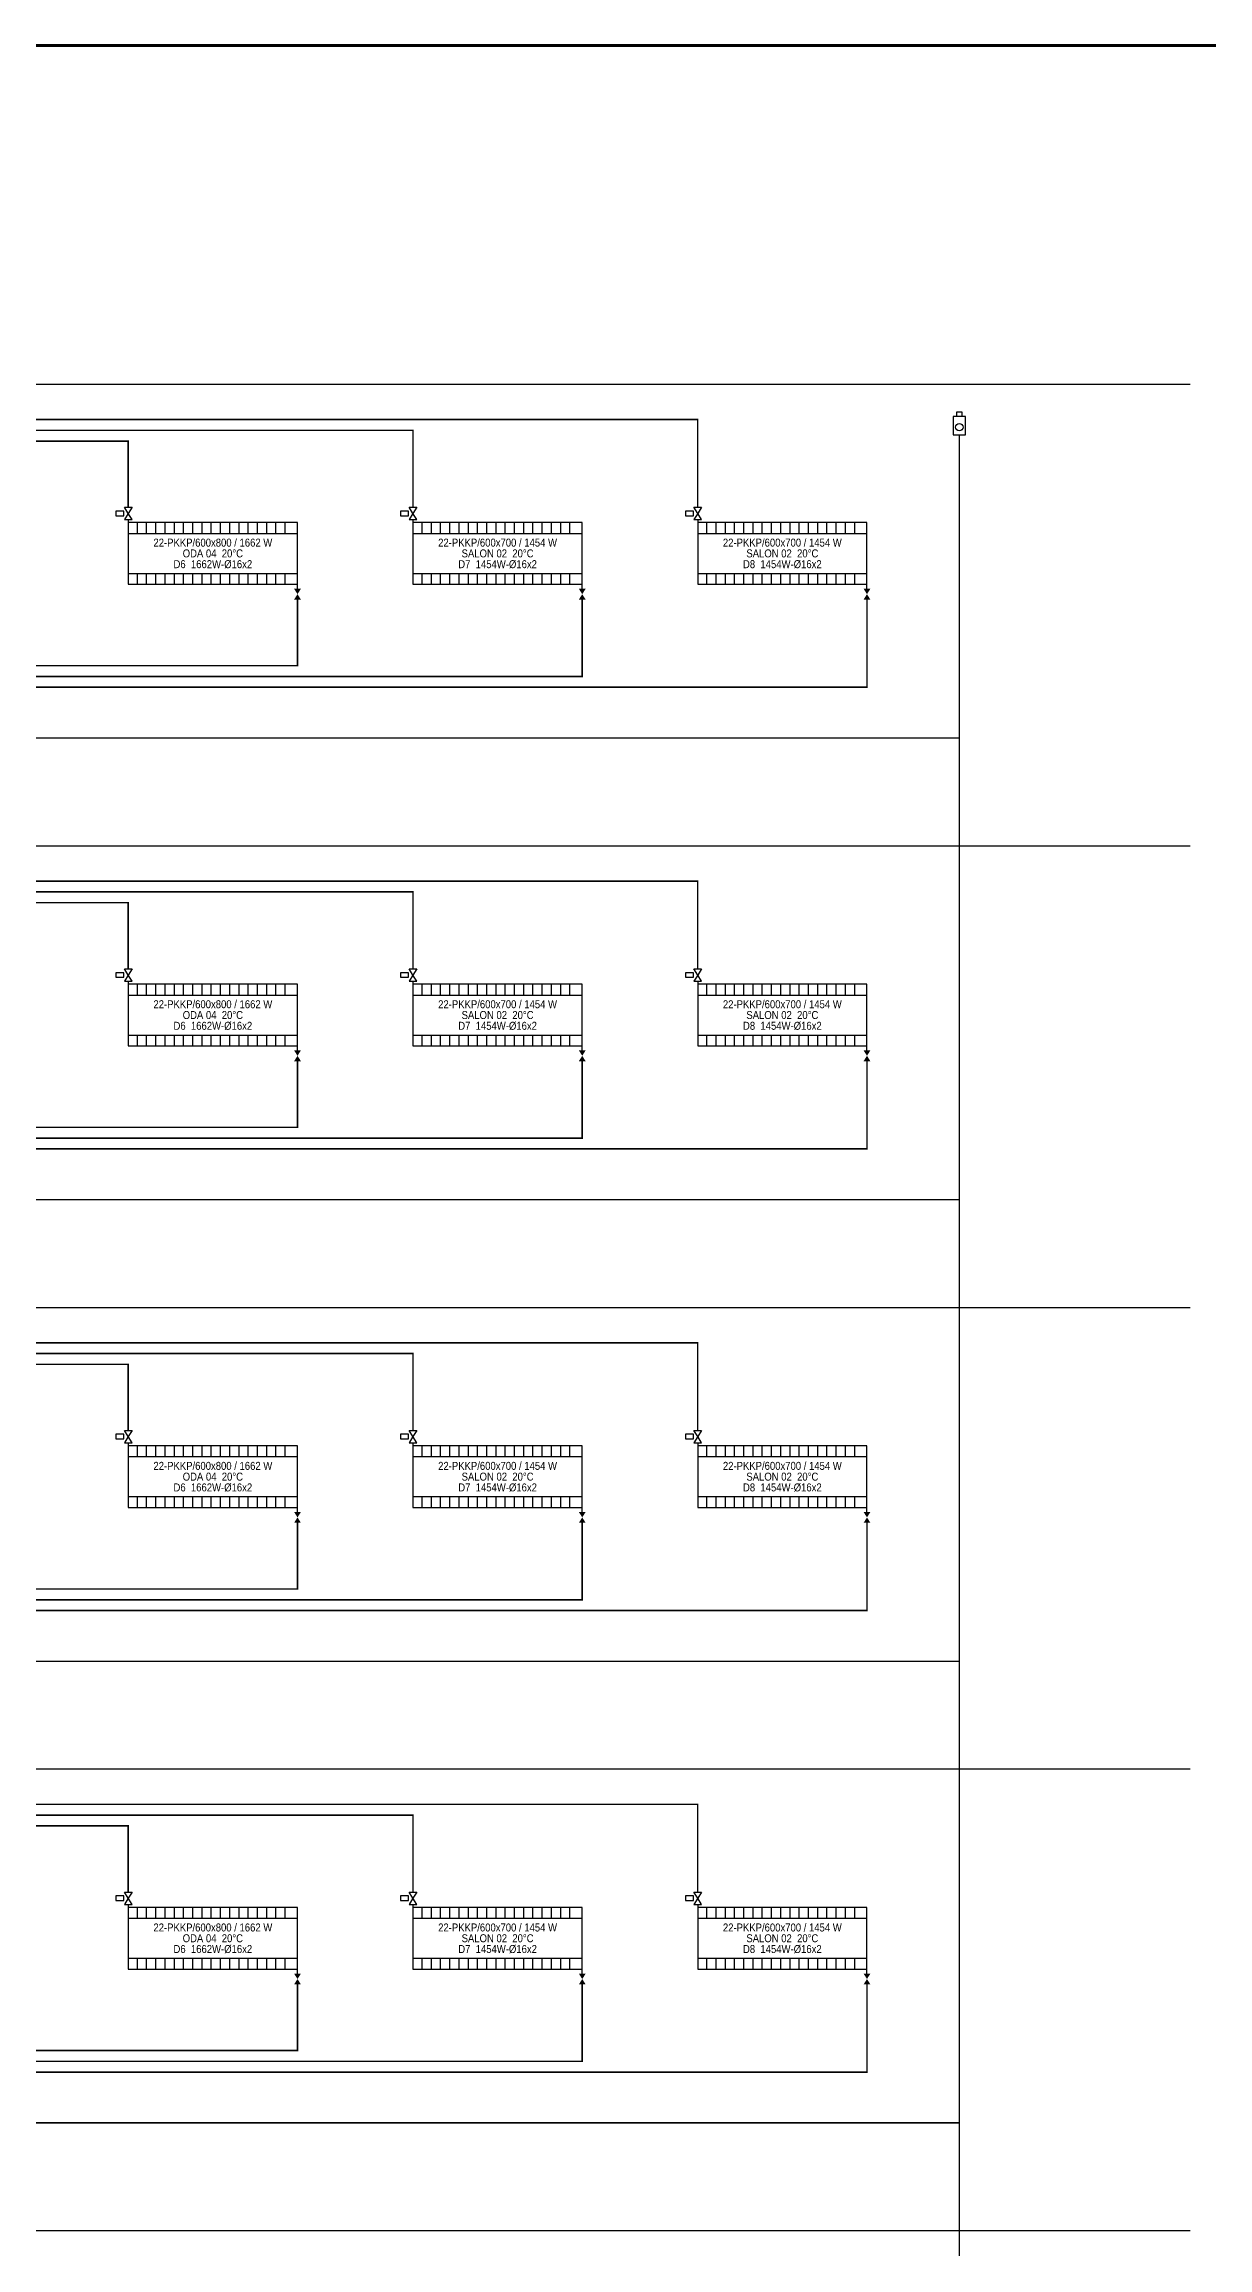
# Model space of a CAD drawing. Header units: centimetres. Extents: x -61 to 14522, y -12981 to 1521.
# Drawn here: x 6307 to 7064, y -3011 to -1579 of the extents above; entities that cross this region are included whole.
import ezdxf
from ezdxf.enums import TextEntityAlignment as Align

# ---------------------------------------------------------------- set-up
doc = ezdxf.new("R2010")
doc.units = ezdxf.units.CM
doc.linetypes.add('DASHED', pattern=[1.524, 1.27, -0.254])
for name, color, linetype in [('ROTAS-ISITMA-CAP', 41, 'Continuous'), ('ROTAS-ISITMA-DONUS', 30, 'DASHED'), ('ROTAS-ISITMA-GIDIS', 10, 'Continuous'), ('ROTAS-KAT-BANDI', 8, 'Continuous'), ('ROTAS-PAFTA', 7, 'Continuous'), ('ROTAS-RADYATOR', 2, 'Continuous'), ('ROTAS-VANA', 1, 'Continuous')]:
    doc.layers.add(name, color=color, linetype=linetype)
doc.styles.add('ROTAS', font='arial.ttf')

# ---------------------------------------------------------------- blocks, each defined once
blk = doc.blocks.new('ROTAS-RADYATOR-SEMA')
for points in [[(107.8, -3), (112.2, -3), (110, -6.5)], [(107.8, -10), (112.2, -10), (110, -6.5)]]:
    blk.add_hatch(color=7).paths.add_polyline_path(points)
for p, q in [((0, 42), (0, 40)), ((0, 33), (110, 33)), ((6, 33), (6, 40)), ((12, 33), (12, 40)), ((18, 33), (18, 40)), ((24, 33), (24, 40)), ((30, 33), (30, 40)), ((36, 33), (36, 40)), ((42, 33), (42, 40)), ((48, 33), (48, 40)), ((54, 33), (54, 40)), ((60, 33), (60, 40)), ((66, 33), (66, 40)), ((72, 33), (72, 40)), ((78, 33), (78, 40)), ((84, 33), (84, 40)), ((90, 33), (90, 40)), ((96, 33), (96, 40)), ((102, 33), (102, 40)), ((0, 7), (110, 7)), ((6, 0), (6, 7)), ((12, 0), (12, 7)), ((18, 0), (18, 7)), ((24, 0), (24, 7)), ((30, 0), (30, 7)), ((36, 0), (36, 7)), ((42, 0), (42, 7)), ((48, 0), (48, 7)), ((54, 0), (54, 7)), ((60, 0), (60, 7)), ((66, 0), (66, 7)), ((72, 0), (72, 7)), ((78, 0), (78, 7)), ((84, 0), (84, 7)), ((90, 0), (90, 7)), ((96, 0), (96, 7)), ((102, 0), (102, 7)), ((110, -3), (110, 0))]:
    blk.add_line(p, q)
for points in [[(-8, 44.5), (-2.8, 44.5), (-2.8, 47.5), (-8, 47.5)], [(-2.5, 50), (2.5, 50), (0, 46)], [(-2.5, 42), (2.5, 42), (0, 46)], [(0, 0), (110, 0), (110, 40), (0, 40)]]:
    blk.add_lwpolyline(points, close=True)
blk = doc.blocks.new('ROTAS-R-OHAC')
blk.add_line((0, 0), (0, 5))
blk.add_lwpolyline([(-4, 5), (4, 5), (4, 17), (-4, 17)], close=True)
blk.add_lwpolyline([(-1.6, 17), (-1.6, 20), (1.6, 20), (1.6, 17)])
blk.add_circle((0, 10), 2.4)

msp = doc.modelspace()

# ---------------------------------------------------------------- linework, layer by layer
at = {"layer": 'ROTAS-ISITMA-DONUS', "ltscale": 12, "const_width": 1}
for points in [[(6902, -4140), (6902, -1838)], [(5241, -1915), (5021, -1915), (5021, -2030), (6902, -2030)], [(6842, -1940), (6842, -1997), (5255, -1997), (5255, -1925)], [(6657, -1940), (6657, -1990), (5269, -1990), (5269, -1925)], [(6472, -1940), (6472, -1983), (5283, -1983), (5283, -1925)], [(5241, -2215), (5021, -2215), (5021, -2330), (6902, -2330)], [(6842, -2240), (6842, -2297), (5255, -2297), (5255, -2225)], [(6657, -2240), (6657, -2290), (5269, -2290), (5269, -2225)], [(6472, -2240), (6472, -2283), (5283, -2283), (5283, -2225)], [(5241, -2515), (5021, -2515), (5021, -2630), (6902, -2630)], [(6842, -2540), (6842, -2597), (5255, -2597), (5255, -2525)], [(6657, -2540), (6657, -2590), (5269, -2590), (5269, -2525)], [(6472, -2540), (6472, -2583), (5283, -2583), (5283, -2525)], [(5241, -2815), (5021, -2815), (5021, -2930), (6902, -2930)], [(6842, -2840), (6842, -2897), (5255, -2897), (5255, -2825)], [(6657, -2840), (6657, -2890), (5269, -2890), (5269, -2825)], [(6472, -2840), (6472, -2883), (5283, -2883), (5283, -2825)]]:
    msp.add_lwpolyline(points, dxfattribs=at)
at = {"layer": 'ROTAS-ISITMA-GIDIS', "const_width": 1}
for points in [[(5255, -1885), (5255, -1823), (6732, -1823), (6732, -1880)], [(5269, -1885), (5269, -1830), (6547, -1830), (6547, -1880)], [(5283, -1885), (5283, -1837), (6362, -1837), (6362, -1880)], [(5255, -2185), (5255, -2123), (6732, -2123), (6732, -2180)], [(5269, -2185), (5269, -2130), (6547, -2130), (6547, -2180)], [(5283, -2185), (5283, -2137), (6362, -2137), (6362, -2180)], [(5255, -2485), (5255, -2423), (6732, -2423), (6732, -2480)], [(5269, -2485), (5269, -2430), (6547, -2430), (6547, -2480)], [(5283, -2485), (5283, -2437), (6362, -2437), (6362, -2480)], [(5255, -2785), (5255, -2723), (6732, -2723), (6732, -2780)], [(5269, -2785), (5269, -2730), (6547, -2730), (6547, -2780)], [(5283, -2785), (5283, -2737), (6362, -2737), (6362, -2780)]]:
    msp.add_lwpolyline(points, dxfattribs=at)
at = {"layer": 'ROTAS-KAT-BANDI'}
for points in [[(2000, -1800), (7052, -1800)], [(2000, -2100), (7052, -2100)], [(2000, -2400), (7052, -2400)], [(2000, -2700), (7052, -2700)], [(2000, -3000), (7052, -3000)]]:
    msp.add_lwpolyline(points, dxfattribs=at)
at = {"layer": 'ROTAS-PAFTA', "const_width": 2}
msp.add_lwpolyline([(1940, -4498), (9652, -4498), (9652, -1580), (1940, -1580)], close=True, dxfattribs=at)

# ---------------------------------------------------------------- block references
at = {"layer": 'ROTAS-RADYATOR'}
for p in [(6362, -1930), (6547, -1930), (6732, -1930), (6362, -2230), (6547, -2230), (6732, -2230), (6362, -2530), (6547, -2530), (6732, -2530), (6362, -2830), (6547, -2830), (6732, -2830)]:
    msp.add_blockref('ROTAS-RADYATOR-SEMA', p, dxfattribs=at)
at = {"layer": 'ROTAS-VANA'}
msp.add_blockref('ROTAS-R-OHAC', (6902, -1838), dxfattribs=at)

# ---------------------------------------------------------------- texts
at = {"layer": 'ROTAS-ISITMA-CAP', "style": 'ROTAS', "width": 0.85}
for s, p in [('D6  1662W-Ø16x2', (6417, -1917)), ('D7  1454W-Ø16x2', (6602, -1917)), ('D8  1454W-Ø16x2', (6787, -1917)), ('D6  1662W-Ø16x2', (6417, -2217)), ('D7  1454W-Ø16x2', (6602, -2217)), ('D8  1454W-Ø16x2', (6787, -2217)), ('D6  1662W-Ø16x2', (6417, -2517)), ('D7  1454W-Ø16x2', (6602, -2517)), ('D8  1454W-Ø16x2', (6787, -2517)), ('D6  1662W-Ø16x2', (6417, -2817)), ('D7  1454W-Ø16x2', (6602, -2817)), ('D8  1454W-Ø16x2', (6787, -2817))]:
    msp.add_text(s, height=5.2, dxfattribs=at).set_placement(p, align=Align.MIDDLE_CENTER)
at = {"layer": 'ROTAS-RADYATOR', "style": 'ROTAS', "width": 0.85}
for s, p in [('22-PKKP/600x800 / 1662 W', (6417, -1903)), ('22-PKKP/600x700 / 1454 W', (6602, -1903)), ('22-PKKP/600x700 / 1454 W', (6787, -1903)), ('ODA 04  20°C', (6417, -1910)), ('SALON 02  20°C', (6602, -1910)), ('SALON 02  20°C', (6787, -1910)), ('22-PKKP/600x800 / 1662 W', (6417, -2203)), ('22-PKKP/600x700 / 1454 W', (6602, -2203)), ('22-PKKP/600x700 / 1454 W', (6787, -2203)), ('ODA 04  20°C', (6417, -2210)), ('SALON 02  20°C', (6602, -2210)), ('SALON 02  20°C', (6787, -2210)), ('22-PKKP/600x800 / 1662 W', (6417, -2503)), ('22-PKKP/600x700 / 1454 W', (6602, -2503)), ('22-PKKP/600x700 / 1454 W', (6787, -2503)), ('ODA 04  20°C', (6417, -2510)), ('SALON 02  20°C', (6602, -2510)), ('SALON 02  20°C', (6787, -2510)), ('22-PKKP/600x800 / 1662 W', (6417, -2803)), ('22-PKKP/600x700 / 1454 W', (6602, -2803)), ('22-PKKP/600x700 / 1454 W', (6787, -2803)), ('ODA 04  20°C', (6417, -2810)), ('SALON 02  20°C', (6602, -2810)), ('SALON 02  20°C', (6787, -2810))]:
    msp.add_text(s, height=5.2, dxfattribs=at).set_placement(p, align=Align.MIDDLE_CENTER)

doc.saveas('drawing.dxf')
